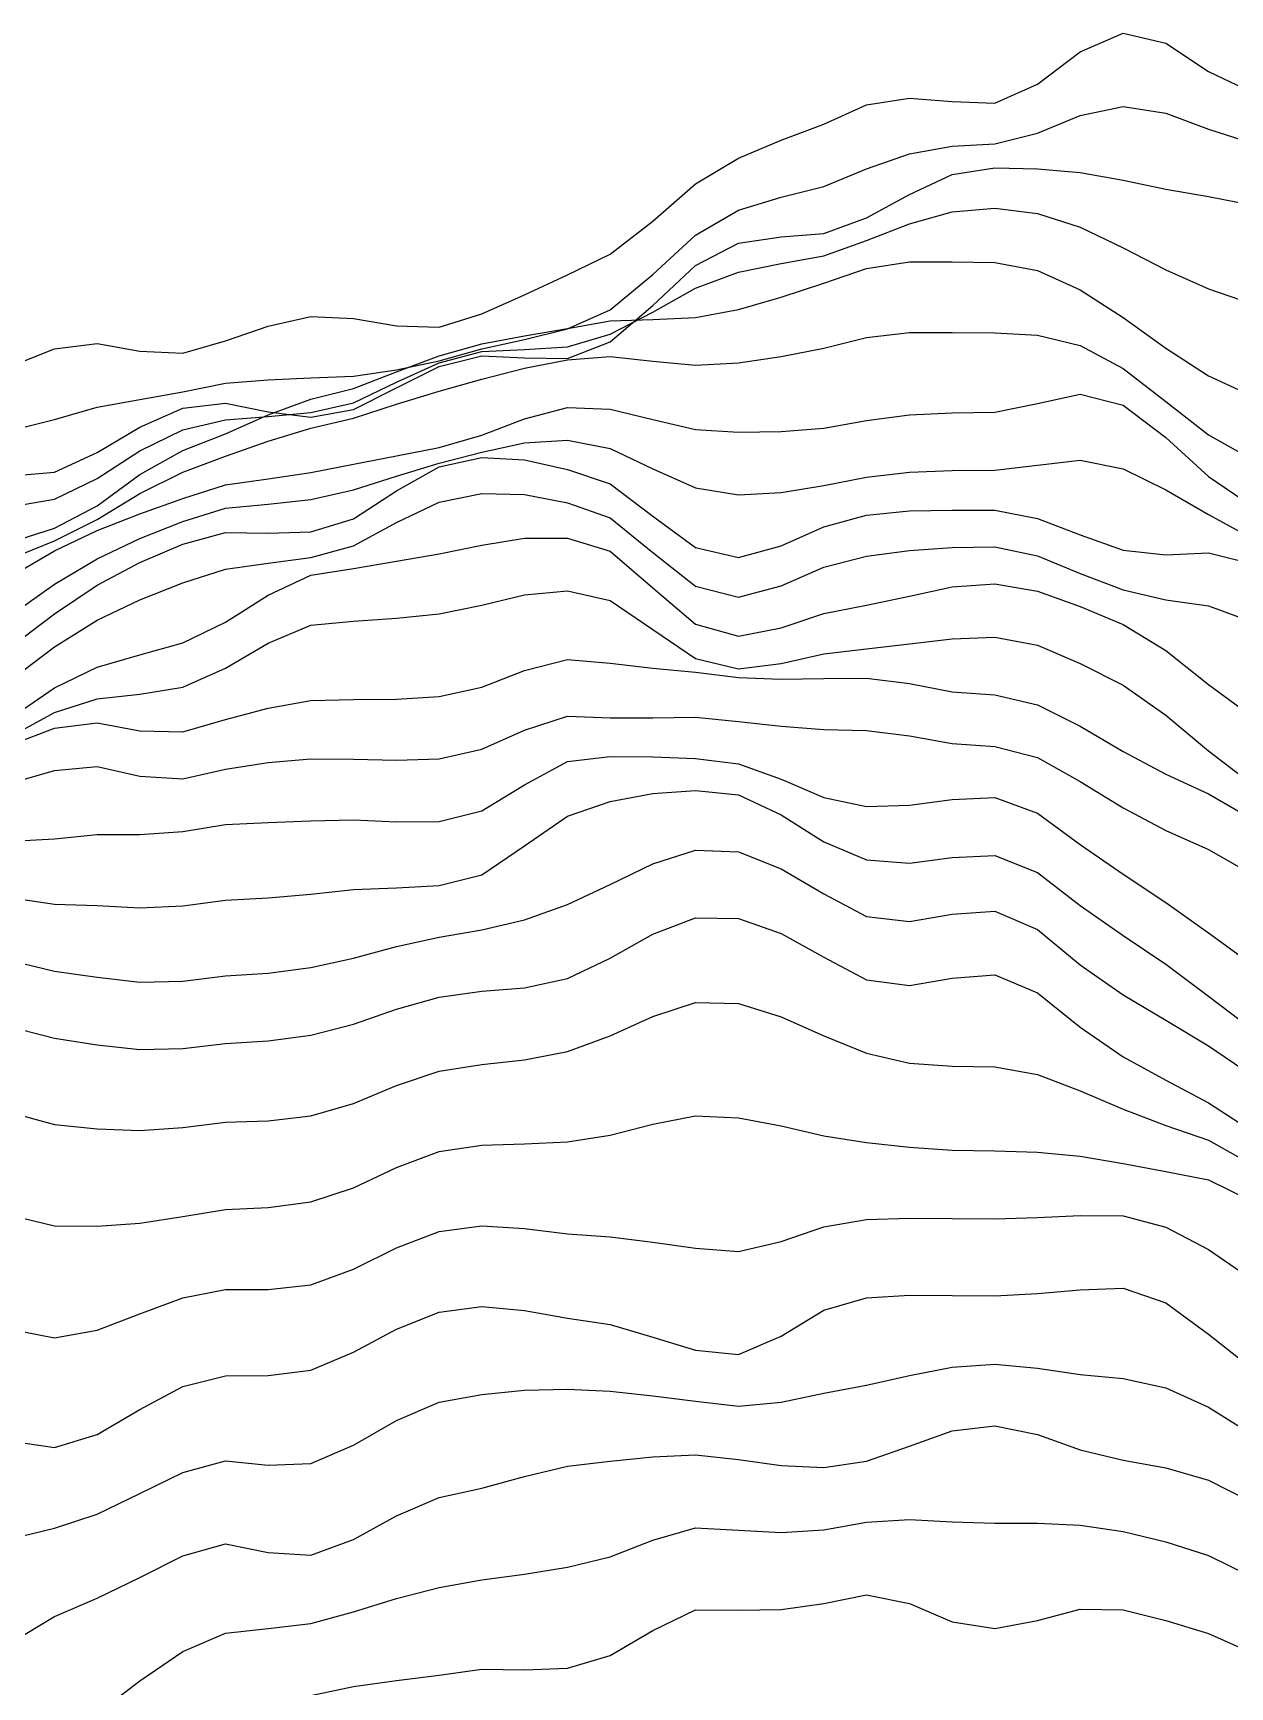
# Model space of a CAD drawing. Header units: metres. Extents: x 0 to 1200, y 54 to 769.
# Drawn here: x 110.4 to 222.7, y 609.6 to 764.9 of the extents above; entities that cross this region are included whole.
import ezdxf

# ---------------------------------------------------------------- set-up
doc = ezdxf.new("R2010")
doc.units = ezdxf.units.M

msp = doc.modelspace()

# ---------------------------------------------------------------- linework, layer by layer
for p, q in [((208.6958, 763.11743), (212.70918, 764.8732)), ((212.70918, 764.8732), (216.72256, 763.9199)), ((204.68242, 760.08203), (208.6958, 763.11743)), ((216.72256, 763.9199), (220.73595, 761.2795)), ((220.73595, 761.2795), (224.74933, 759.35425)), ((200.66904, 758.2942), (204.68242, 760.08203)), ((184.61551, 756.3251), (188.62889, 758.1233)), ((188.62889, 758.1233), (192.64227, 758.76807)), ((192.64227, 758.76807), (196.65565, 758.4367)), ((196.65565, 758.4367), (200.66904, 758.2942)), ((208.6958, 757.1227), (212.70918, 757.9756)), ((212.70918, 757.9756), (216.72256, 757.35406)), ((204.68242, 755.4697), (208.6958, 757.1227)), ((216.72256, 757.35406), (220.73595, 755.84576)), ((180.60213, 754.8286), (184.61551, 756.3251)), ((200.66904, 754.4749), (204.68242, 755.4697)), ((220.73595, 755.84576), (224.74933, 754.55365)), ((176.58875, 753.12164), (180.60213, 754.8286)), ((188.62889, 752.13635), (192.64227, 753.5373)), ((192.64227, 753.5373), (196.65565, 754.2568)), ((196.65565, 754.2568), (200.66904, 754.4749)), ((172.57536, 750.70685), (176.58875, 753.12164)), ((184.61551, 750.45734), (188.62889, 752.13635)), ((196.65565, 751.60114), (200.66904, 752.2148)), ((200.66904, 752.2148), (204.68242, 752.1283)), ((204.68242, 752.1283), (208.6958, 751.7903)), ((208.6958, 751.7903), (212.70918, 751.04926)), ((168.56198, 747.2241), (172.57536, 750.70685)), ((180.60213, 749.47675), (184.61551, 750.45734)), ((192.64227, 749.72174), (196.65565, 751.60114)), ((212.70918, 751.04926), (216.72256, 750.2241)), ((216.72256, 750.2241), (220.73595, 749.53485)), ((176.58875, 748.235), (180.60213, 749.47675)), ((188.62889, 747.5127), (192.64227, 749.72174)), ((220.73595, 749.53485), (224.74933, 748.736)), ((164.5486, 744.10675), (168.56198, 747.2241)), ((172.57536, 745.89545), (176.58875, 748.235)), ((184.61551, 746.0357), (188.62889, 747.5127)), ((192.64227, 746.9575), (196.65565, 748.0805)), ((196.65565, 748.0805), (200.66904, 748.4187)), ((200.66904, 748.4187), (204.68242, 747.9147)), ((204.68242, 747.9147), (208.6958, 746.64026)), ((168.56198, 742.21014), (172.57536, 745.89545)), ((176.58875, 745.15326), (180.60213, 745.73553)), ((180.60213, 745.73553), (184.61551, 746.0357)), ((188.62889, 745.3818), (192.64227, 746.9575)), ((208.6958, 746.64026), (212.70918, 744.7101)), ((160.53522, 742.18115), (164.5486, 744.10675)), ((172.57536, 743.05896), (176.58875, 745.15326)), ((184.61551, 743.93835), (188.62889, 745.3818)), ((212.70918, 744.7101), (216.72256, 742.6312)), ((168.56198, 739.29236), (172.57536, 743.05896)), ((176.58875, 742.42053), (180.60213, 743.2237)), ((180.60213, 743.2237), (184.61551, 743.93835)), ((184.61551, 741.3862), (188.62889, 742.7497)), ((188.62889, 742.7497), (192.64227, 743.3809)), ((192.64227, 743.3809), (196.65565, 743.3931)), ((196.65565, 743.3931), (200.66904, 743.33575)), ((200.66904, 743.33575), (204.68242, 742.5842)), ((204.68242, 742.5842), (208.6958, 740.76416)), ((216.72256, 742.6312), (220.73595, 740.8455)), ((156.52184, 740.2834), (160.53522, 742.18115)), ((164.5486, 738.88965), (168.56198, 742.21014)), ((168.56198, 738.65216), (172.57536, 740.9106)), ((172.57536, 740.9106), (176.58875, 742.42053)), ((180.60213, 740.08594), (184.61551, 741.3862)), ((152.50845, 738.4923), (156.52184, 740.2834)), ((176.58875, 738.9259), (180.60213, 740.08594)), ((208.6958, 740.76416), (212.70918, 738.16406)), ((220.73595, 740.8455), (224.74933, 739.4919)), ((132.44154, 737.3566), (136.45493, 738.2626)), ((136.45493, 738.2626), (140.4683, 738.06824)), ((140.4683, 738.06824), (144.48169, 737.38916)), ((148.49507, 737.24457), (152.50845, 738.4923)), ((160.53522, 737.0999), (164.5486, 738.88965)), ((160.53522, 737.13446), (164.5486, 737.86017)), ((164.5486, 735.8646), (168.56198, 739.29236)), ((164.5486, 736.6102), (168.56198, 738.65216)), ((164.5486, 737.86017), (168.56198, 737.97656)), ((168.56198, 737.97656), (172.57536, 738.1623)), ((172.57536, 738.1623), (176.58875, 738.9259)), ((212.70918, 738.16406), (216.72256, 735.2845)), ((128.42816, 735.97974), (132.44154, 737.3566)), ((144.48169, 737.38916), (148.49507, 737.24457)), ((152.50845, 735.6854), (156.52184, 736.45483)), ((156.52184, 736.45483), (160.53522, 737.13446)), ((156.52184, 736.0844), (160.53522, 737.0999)), ((160.53522, 735.4112), (164.5486, 736.6102)), ((184.61551, 735.2966), (188.62889, 736.2938)), ((188.62889, 736.2938), (192.64227, 736.7633)), ((192.64227, 736.7633), (196.65565, 736.7551)), ((196.65565, 736.7551), (200.66904, 736.7122)), ((200.66904, 736.7122), (204.68242, 736.4884)), ((204.68242, 736.4884), (208.6958, 735.536)), ((108.36125, 733.63257), (112.37463, 735.2202)), ((112.37463, 735.2202), (116.388016, 735.73553)), ((116.388016, 735.73553), (120.4014, 734.99426)), ((120.4014, 734.99426), (124.41478, 734.8)), ((124.41478, 734.8), (128.42816, 735.97974)), ((148.49507, 734.5588), (152.50845, 735.6854)), ((148.49507, 734.0765), (152.50845, 735.2144)), ((148.49507, 733.90076), (152.50845, 734.9577)), ((152.50845, 735.2144), (156.52184, 736.0844)), ((152.50845, 734.9577), (156.52184, 735.1563)), ((156.52184, 735.1563), (160.53522, 735.4112)), ((160.53522, 734.32135), (164.5486, 735.8646)), ((180.60213, 734.50525), (184.61551, 735.2966)), ((208.6958, 735.536), (212.70918, 733.3651)), ((216.72256, 735.2845), (220.73595, 732.6767)), ((140.4683, 732.6669), (144.48169, 733.23346)), ((144.48169, 733.06445), (148.49507, 734.5588)), ((144.48169, 733.23346), (148.49507, 734.0765)), ((144.48169, 732.079), (148.49507, 733.90076)), ((144.48169, 731.5675), (148.49507, 733.5593)), ((148.49507, 733.5593), (152.50845, 734.56256)), ((152.50845, 734.56256), (156.52184, 734.3612)), ((152.50845, 732.3856), (156.52184, 733.4104)), ((156.52184, 734.3612), (160.53522, 734.32135)), ((156.52184, 733.4104), (160.53522, 734.1744)), ((160.53522, 734.1744), (164.5486, 734.4968)), ((164.5486, 734.4968), (168.56198, 734.06995)), ((168.56198, 734.06995), (172.57536, 733.68695)), ((172.57536, 733.68695), (176.58875, 733.90674)), ((176.58875, 733.90674), (180.60213, 734.50525)), ((212.70918, 733.3651), (216.72256, 730.2684)), ((124.41478, 731.18665), (128.42816, 732.0064)), ((128.42816, 732.0064), (132.44154, 732.30426)), ((132.44154, 732.30426), (136.45493, 732.4823)), ((136.45493, 732.4823), (140.4683, 732.6669)), ((140.4683, 731.48517), (144.48169, 733.06445)), ((140.4683, 730.15674), (144.48169, 732.079)), ((140.4683, 729.5154), (144.48169, 731.5675)), ((148.49507, 731.2553), (152.50845, 732.3856)), ((220.73595, 732.6767), (224.74933, 730.8361)), ((116.388016, 729.7342), (120.4014, 730.4638)), ((120.4014, 730.4638), (124.41478, 731.18665)), ((124.41478, 729.6495), (128.42816, 730.1257)), ((128.42816, 730.1257), (132.44154, 729.3114)), ((132.44154, 729.02155), (136.45493, 730.48804)), ((136.45493, 730.48804), (140.4683, 731.48517)), ((136.45493, 729.2415), (140.4683, 730.15674)), ((140.4683, 728.7204), (144.48169, 730.01807)), ((144.48169, 730.01807), (148.49507, 731.2553)), ((200.66904, 729.2611), (204.68242, 730.09186)), ((204.68242, 730.09186), (208.6958, 730.9597)), ((208.6958, 730.9597), (212.70918, 729.93713)), ((216.72256, 730.2684), (220.73595, 727.1471)), ((108.36125, 727.56836), (112.37463, 728.5759)), ((112.37463, 728.5759), (116.388016, 729.7342)), ((120.4014, 727.8706), (124.41478, 729.6495)), ((124.41478, 727.6059), (128.42816, 728.55774)), ((128.42816, 727.2391), (132.44154, 729.02155)), ((128.42816, 728.55774), (132.44154, 728.86993)), ((132.44154, 729.3114), (136.45493, 728.7897)), ((132.44154, 728.86993), (136.45493, 729.2415)), ((136.45493, 728.7897), (140.4683, 729.5154)), ((136.45493, 727.7694), (140.4683, 728.7204)), ((152.50845, 727.125), (156.52184, 728.66)), ((156.52184, 728.66), (160.53522, 729.70447)), ((160.53522, 729.70447), (164.5486, 729.56305)), ((164.5486, 729.56305), (168.56198, 728.56744)), ((168.56198, 728.56744), (172.57536, 727.65594)), ((184.61551, 727.7534), (188.62889, 728.4971)), ((188.62889, 728.4971), (192.64227, 729.0227)), ((192.64227, 729.0227), (196.65565, 729.2067)), ((196.65565, 729.2067), (200.66904, 729.2611)), ((212.70918, 729.93713), (216.72256, 726.8789)), ((116.388016, 725.4907), (120.4014, 727.8706)), ((120.4014, 725.62756), (124.41478, 727.6059)), ((124.41478, 725.6696), (128.42816, 727.2391)), ((132.44154, 726.5574), (136.45493, 727.7694)), ((148.49507, 725.95447), (152.50845, 727.125)), ((172.57536, 727.65594), (176.58875, 727.3911)), ((176.58875, 727.3911), (180.60213, 727.44415)), ((180.60213, 727.44415), (184.61551, 727.7534)), ((220.73595, 727.1471), (224.74933, 724.8959)), ((112.37463, 723.63), (116.388016, 725.4907)), ((116.388016, 723.0261), (120.4014, 725.62756)), ((120.4014, 723.4151), (124.41478, 725.6696)), ((128.42816, 725.1432), (132.44154, 726.5574)), ((144.48169, 725.1665), (148.49507, 725.95447)), ((148.49507, 724.46844), (152.50845, 725.5052)), ((152.50845, 725.5052), (156.52184, 726.3963)), ((156.52184, 726.3963), (160.53522, 726.6522)), ((160.53522, 726.6522), (164.5486, 725.8632)), ((164.5486, 725.8632), (168.56198, 723.95667)), ((216.72256, 726.8789), (220.73595, 723.2268)), ((124.41478, 723.6273), (128.42816, 725.1432)), ((136.45493, 723.619), (140.4683, 724.3994)), ((140.4683, 724.3994), (144.48169, 725.1665)), ((144.48169, 723.26263), (148.49507, 724.46844)), ((144.48169, 721.8794), (148.49507, 724.13983)), ((148.49507, 724.13983), (152.50845, 725.0003)), ((152.50845, 725.0003), (156.52184, 724.7858)), ((156.52184, 724.7858), (160.53522, 723.901)), ((160.53522, 723.901), (164.5486, 722.53687)), ((168.56198, 723.95667), (172.57536, 722.1748)), ((196.65565, 723.78876), (200.66904, 723.8239)), ((200.66904, 723.8239), (204.68242, 724.3078)), ((204.68242, 724.3078), (208.6958, 724.74945)), ((208.6958, 724.74945), (212.70918, 723.9537)), ((212.70918, 723.9537), (216.72256, 721.97473)), ((108.36125, 723.2994), (112.37463, 723.63)), ((112.37463, 721.0936), (116.388016, 723.0261)), ((116.388016, 720.4678), (120.4014, 723.4151)), ((120.4014, 721.64014), (124.41478, 723.6273)), ((124.41478, 721.1638), (128.42816, 722.43567)), ((128.42816, 722.43567), (132.44154, 723.01227)), ((132.44154, 723.01227), (136.45493, 723.619)), ((140.4683, 721.9636), (144.48169, 723.26263)), ((164.5486, 722.53687), (168.56198, 719.4926)), ((180.60213, 721.7291), (184.61551, 722.38763)), ((184.61551, 722.38763), (188.62889, 723.17303)), ((188.62889, 723.17303), (192.64227, 723.63696)), ((192.64227, 723.63696), (196.65565, 723.78876)), ((220.73595, 723.2268), (224.74933, 720.5095)), ((108.36125, 720.41364), (112.37463, 721.0936)), ((116.388016, 719.1983), (120.4014, 721.64014)), ((120.4014, 719.72296), (124.41478, 721.1638)), ((132.44154, 720.62006), (136.45493, 721.05426)), ((136.45493, 721.05426), (140.4683, 721.9636)), ((140.4683, 719.2672), (144.48169, 721.8794)), ((144.48169, 718.90857), (148.49507, 720.8162)), ((148.49507, 720.8162), (152.50845, 721.62384)), ((152.50845, 721.62384), (156.52184, 721.52435)), ((156.52184, 721.52435), (160.53522, 720.7541)), ((160.53522, 720.7541), (164.5486, 719.3495)), ((172.57536, 722.1748), (176.58875, 721.50616)), ((176.58875, 721.50616), (180.60213, 721.7291)), ((216.72256, 721.97473), (220.73595, 719.6699)), ((112.37463, 718.36523), (116.388016, 720.4678)), ((112.37463, 717.19324), (116.388016, 719.1983)), ((116.388016, 718.1658), (120.4014, 719.72296)), ((124.41478, 719.0114), (128.42816, 720.2527)), ((128.42816, 720.2527), (132.44154, 720.62006)), ((136.45493, 718.0273), (140.4683, 719.2672)), ((164.5486, 719.3495), (168.56198, 716.0902)), ((168.56198, 719.4926), (172.57536, 716.5653)), ((184.61551, 718.51526), (188.62889, 719.5975)), ((188.62889, 719.5975), (192.64227, 719.99774)), ((192.64227, 719.99774), (196.65565, 720.0823)), ((196.65565, 720.0823), (200.66904, 720.0639)), ((200.66904, 720.0639), (204.68242, 719.2852)), ((204.68242, 719.2852), (208.6958, 717.7567)), ((220.73595, 719.6699), (224.74933, 717.48315)), ((108.36125, 717.10535), (112.37463, 718.36523)), ((112.37463, 716.2622), (116.388016, 718.1658)), ((120.4014, 717.3923), (124.41478, 719.0114)), ((124.41478, 716.8815), (128.42816, 717.9774)), ((128.42816, 717.9774), (132.44154, 717.919)), ((132.44154, 717.919), (136.45493, 718.0273)), ((140.4683, 716.727), (144.48169, 718.90857)), ((180.60213, 716.7209), (184.61551, 718.51526)), ((208.6958, 717.7567), (212.70918, 716.3243)), ((108.36125, 715.5639), (112.37463, 717.19324)), ((108.36125, 713.9114), (112.37463, 716.2622)), ((116.388016, 715.49066), (120.4014, 717.3923)), ((120.4014, 715.1508), (124.41478, 716.8815)), ((136.45493, 715.6357), (140.4683, 716.727)), ((148.49507, 715.97906), (152.50845, 716.7885)), ((152.50845, 716.7885), (156.52184, 717.42993)), ((156.52184, 717.42993), (160.53522, 717.4239)), ((160.53522, 717.4239), (164.5486, 716.2017)), ((164.5486, 716.2017), (168.56198, 712.7606)), ((168.56198, 716.0902), (172.57536, 712.9295)), ((172.57536, 716.5653), (176.58875, 715.6186)), ((176.58875, 715.6186), (180.60213, 716.7209)), ((188.62889, 715.7607), (192.64227, 716.28094)), ((192.64227, 716.28094), (196.65565, 716.57025)), ((196.65565, 716.57025), (200.66904, 716.6266)), ((200.66904, 716.6266), (204.68242, 715.78625)), ((212.70918, 716.3243), (216.72256, 715.8583)), ((216.72256, 715.8583), (220.73595, 716.04614)), ((220.73595, 716.04614), (224.74933, 715.0483)), ((112.37463, 713.1113), (116.388016, 715.49066)), ((116.388016, 713.01624), (120.4014, 715.1508)), ((124.41478, 713.2316), (128.42816, 714.5237)), ((128.42816, 714.5237), (132.44154, 715.1044)), ((132.44154, 715.1044), (136.45493, 715.6357)), ((136.45493, 713.9678), (140.4683, 714.5992)), ((140.4683, 714.5992), (144.48169, 715.276)), ((144.48169, 715.276), (148.49507, 715.97906)), ((180.60213, 712.97076), (184.61551, 714.7281)), ((184.61551, 714.7281), (188.62889, 715.7607)), ((204.68242, 715.78625), (208.6958, 714.1308)), ((108.36125, 710.27344), (112.37463, 713.1113)), ((112.37463, 710.3471), (116.388016, 713.01624)), ((120.4014, 711.6533), (124.41478, 713.2316)), ((132.44154, 712.0952), (136.45493, 713.9678)), ((172.57536, 712.9295), (176.58875, 711.90283)), ((176.58875, 711.90283), (180.60213, 712.97076)), ((196.65565, 712.8654), (200.66904, 713.1413)), ((200.66904, 713.1413), (204.68242, 712.4717)), ((208.6958, 714.1308), (212.70918, 712.5705)), ((116.388016, 709.74554), (120.4014, 711.6533)), ((128.42816, 709.54), (132.44154, 712.0952)), ((152.50845, 711.1393), (156.52184, 712.1024)), ((156.52184, 712.1024), (160.53522, 712.4931)), ((160.53522, 712.4931), (164.5486, 711.587)), ((164.5486, 711.587), (168.56198, 708.85815)), ((168.56198, 712.7606), (172.57536, 709.3515)), ((188.62889, 711.1579), (192.64227, 712.0013)), ((192.64227, 712.0013), (196.65565, 712.8654)), ((204.68242, 712.4717), (208.6958, 711.01904)), ((212.70918, 712.5705), (216.72256, 711.6557)), ((216.72256, 711.6557), (220.73595, 711.0966)), ((108.36125, 707.28564), (112.37463, 710.3471)), ((140.4683, 709.6276), (144.48169, 709.91626)), ((144.48169, 709.91626), (148.49507, 710.3307)), ((148.49507, 710.3307), (152.50845, 711.1393)), ((180.60213, 709.02405), (184.61551, 710.37085)), ((184.61551, 710.37085), (188.62889, 711.1579)), ((208.6958, 711.01904), (212.70918, 709.3349)), ((220.73595, 711.0966), (224.74933, 709.6052)), ((112.37463, 707.22473), (116.388016, 709.74554)), ((124.41478, 707.604), (128.42816, 709.54)), ((132.44154, 707.5859), (136.45493, 709.2562)), ((136.45493, 709.2562), (140.4683, 709.6276)), ((168.56198, 708.85815), (172.57536, 706.13116)), ((172.57536, 709.3515), (176.58875, 708.2478)), ((176.58875, 708.2478), (180.60213, 709.02405)), ((212.70918, 709.3349), (216.72256, 706.8739)), ((108.36125, 704.20825), (112.37463, 707.22473)), ((120.4014, 706.4843), (124.41478, 707.604)), ((128.42816, 705.2149), (132.44154, 707.5859)), ((184.61551, 706.5781), (188.62889, 707.0426)), ((188.62889, 707.0426), (192.64227, 707.50024)), ((192.64227, 707.50024), (196.65565, 707.99774)), ((196.65565, 707.99774), (200.66904, 708.15045)), ((200.66904, 708.15045), (204.68242, 707.3773)), ((204.68242, 707.3773), (208.6958, 705.66864)), ((216.72256, 706.8739), (220.73595, 703.70654)), ((112.37463, 703.3784), (116.388016, 705.326)), ((116.388016, 705.326), (120.4014, 706.4843)), ((124.41478, 703.4472), (128.42816, 705.2149)), ((156.52184, 705.0197), (160.53522, 706.0537)), ((160.53522, 706.0537), (164.5486, 705.702)), ((164.5486, 705.702), (168.56198, 705.23865)), ((168.56198, 705.23865), (172.57536, 704.8662)), ((172.57536, 706.13116), (176.58875, 705.1674)), ((176.58875, 705.1674), (180.60213, 705.6606)), ((180.60213, 705.6606), (184.61551, 706.5781)), ((208.6958, 705.66864), (212.70918, 703.617)), ((152.50845, 703.4512), (156.52184, 705.0197)), ((172.57536, 704.8662), (176.58875, 704.36725)), ((176.58875, 704.36725), (180.60213, 704.19495)), ((180.60213, 704.19495), (184.61551, 704.24603)), ((184.61551, 704.24603), (188.62889, 704.30536)), ((188.62889, 704.30536), (192.64227, 703.77734)), ((192.64227, 703.77734), (196.65565, 703.0186)), ((212.70918, 703.617), (216.72256, 700.82996)), ((220.73595, 703.70654), (224.74933, 700.7611)), ((108.36125, 700.6315), (112.37463, 703.3784)), ((112.37463, 701.05347), (116.388016, 702.3559)), ((116.388016, 702.3559), (120.4014, 702.78253)), ((120.4014, 702.78253), (124.41478, 703.4472)), ((132.44154, 701.48706), (136.45493, 702.17816)), ((136.45493, 702.17816), (140.4683, 702.293)), ((140.4683, 702.293), (144.48169, 702.32983)), ((144.48169, 702.32983), (148.49507, 702.5654)), ((148.49507, 702.5654), (152.50845, 703.4512)), ((196.65565, 703.0186), (200.66904, 702.72266)), ((200.66904, 702.72266), (204.68242, 701.79254)), ((108.36125, 698.86804), (112.37463, 701.05347)), ((128.42816, 700.41016), (132.44154, 701.48706)), ((156.52184, 699.4048), (160.53522, 700.7135)), ((160.53522, 700.7135), (164.5486, 700.57367)), ((164.5486, 700.57367), (168.56198, 700.55396)), ((168.56198, 700.55396), (172.57536, 700.6158)), ((172.57536, 700.6158), (176.58875, 700.2322)), ((204.68242, 701.79254), (208.6958, 699.7683)), ((216.72256, 700.82996), (220.73595, 697.46875)), ((108.36125, 698.0605), (112.37463, 699.5791)), ((112.37463, 699.5791), (116.388016, 700.10614)), ((116.388016, 700.10614), (120.4014, 699.33734)), ((120.4014, 699.33734), (124.41478, 699.23505)), ((124.41478, 699.23505), (128.42816, 700.41016)), ((152.50845, 697.61426), (156.52184, 699.4048)), ((176.58875, 700.2322), (180.60213, 699.7942)), ((180.60213, 699.7942), (184.61551, 699.4759)), ((184.61551, 699.4759), (188.62889, 699.38684)), ((188.62889, 699.38684), (192.64227, 698.86554)), ((208.6958, 699.7683), (212.70918, 697.4054)), ((148.49507, 696.7218), (152.50845, 697.61426)), ((192.64227, 698.86554), (196.65565, 698.154)), ((196.65565, 698.154), (200.66904, 697.87506)), ((200.66904, 697.87506), (204.68242, 696.8259)), ((212.70918, 697.4054), (216.72256, 695.2605)), ((220.73595, 697.46875), (224.74933, 694.3821)), ((112.37463, 695.6326), (116.388016, 695.9797)), ((116.388016, 695.9797), (120.4014, 695.08704)), ((128.42816, 695.7397), (132.44154, 696.36224)), ((132.44154, 696.36224), (136.45493, 696.7097)), ((136.45493, 696.7097), (140.4683, 696.6951)), ((140.4683, 696.6951), (144.48169, 696.59143)), ((144.48169, 696.59143), (148.49507, 696.7218)), ((156.52184, 694.26825), (160.53522, 696.45264)), ((160.53522, 696.45264), (164.5486, 696.9285)), ((164.5486, 696.9285), (168.56198, 696.9143)), ((168.56198, 696.9143), (172.57536, 696.7404)), ((172.57536, 696.7404), (176.58875, 696.2512)), ((176.58875, 696.2512), (180.60213, 694.80975)), ((204.68242, 696.8259), (208.6958, 694.59595)), ((108.36125, 694.4591), (112.37463, 695.6326)), ((120.4014, 695.08704), (124.41478, 694.8474)), ((124.41478, 694.8474), (128.42816, 695.7397)), ((180.60213, 694.80975), (184.61551, 693.09296)), ((208.6958, 694.59595), (212.70918, 692.11145)), ((216.72256, 695.2605), (220.73595, 693.4258)), ((152.50845, 691.8241), (156.52184, 694.26825)), ((164.5486, 692.7046), (168.56198, 693.4632)), ((168.56198, 693.4632), (172.57536, 693.7494)), ((172.57536, 693.7494), (176.58875, 693.3424)), ((176.58875, 693.3424), (180.60213, 691.4504)), ((184.61551, 693.09296), (188.62889, 692.25104)), ((192.64227, 692.3774), (196.65565, 692.90936)), ((196.65565, 692.90936), (200.66904, 693.09064)), ((200.66904, 693.09064), (204.68242, 691.5993)), ((220.73595, 693.4258), (224.74933, 691.1236)), ((148.49507, 690.83545), (152.50845, 691.8241)), ((156.52184, 688.5303), (160.53522, 691.32324)), ((160.53522, 691.32324), (164.5486, 692.7046)), ((180.60213, 691.4504), (184.61551, 688.9154)), ((188.62889, 692.25104), (192.64227, 692.3774)), ((204.68242, 691.5993), (208.6958, 688.66095)), ((212.70918, 692.11145), (216.72256, 689.973)), ((120.4014, 689.607), (124.41478, 689.9024)), ((124.41478, 689.9024), (128.42816, 690.53534)), ((128.42816, 690.53534), (132.44154, 690.7412)), ((132.44154, 690.7412), (136.45493, 690.89606)), ((136.45493, 690.89606), (140.4683, 690.97546)), ((140.4683, 690.97546), (144.48169, 690.8081)), ((144.48169, 690.8081), (148.49507, 690.83545)), ((216.72256, 689.973), (220.73595, 688.2046)), ((108.36125, 688.9677), (112.37463, 689.1938)), ((112.37463, 689.1938), (116.388016, 689.60706)), ((116.388016, 689.60706), (120.4014, 689.607)), ((152.50845, 685.8305), (156.52184, 688.5303)), ((168.56198, 686.85077), (172.57536, 688.121)), ((172.57536, 688.121), (176.58875, 687.9669)), ((184.61551, 688.9154), (188.62889, 687.2184)), ((208.6958, 688.66095), (212.70918, 685.8906)), ((220.73595, 688.2046), (224.74933, 685.8989)), ((164.5486, 684.9056), (168.56198, 686.85077)), ((176.58875, 687.9669), (180.60213, 686.396)), ((188.62889, 687.2184), (192.64227, 686.9276)), ((192.64227, 686.9276), (196.65565, 687.43475)), ((196.65565, 687.43475), (200.66904, 687.6396)), ((200.66904, 687.6396), (204.68242, 686.0341)), ((148.49507, 684.8039), (152.50845, 685.8305)), ((180.60213, 686.396), (184.61551, 684.03625)), ((204.68242, 686.0341), (208.6958, 682.9271)), ((212.70918, 685.8906), (216.72256, 683.2161)), ((108.36125, 683.6481), (112.37463, 683.07477)), ((124.41478, 682.9151), (128.42816, 683.45056)), ((128.42816, 683.45056), (132.44154, 683.67523)), ((132.44154, 683.67523), (136.45493, 684.0176)), ((136.45493, 684.0176), (140.4683, 684.43994)), ((140.4683, 684.43994), (144.48169, 684.5982)), ((144.48169, 684.5982), (148.49507, 684.8039)), ((160.53522, 683.02106), (164.5486, 684.9056)), ((184.61551, 684.03625), (188.62889, 681.9178)), ((112.37463, 683.07477), (116.388016, 682.93713)), ((116.388016, 682.93713), (120.4014, 682.7208)), ((120.4014, 682.7208), (124.41478, 682.9151)), ((156.52184, 681.6019), (160.53522, 683.02106)), ((188.62889, 681.9178), (192.64227, 681.4462)), ((192.64227, 681.4462), (196.65565, 682.1254)), ((196.65565, 682.1254), (200.66904, 682.416)), ((200.66904, 682.416), (204.68242, 680.67993)), ((208.6958, 682.9271), (212.70918, 680.1349)), ((216.72256, 683.2161), (220.73595, 680.3736)), ((148.49507, 679.97235), (152.50845, 680.6574)), ((152.50845, 680.6574), (156.52184, 681.6019)), ((168.56198, 680.2508), (172.57536, 681.7933)), ((172.57536, 681.7933), (176.58875, 681.7136)), ((176.58875, 681.7136), (180.60213, 680.2972)), ((204.68242, 680.67993), (208.6958, 677.37476)), ((220.73595, 680.3736), (224.74933, 677.4532)), ((140.4683, 678.0017), (144.48169, 679.0848)), ((144.48169, 679.0848), (148.49507, 679.97235)), ((164.5486, 678.0071), (168.56198, 680.2508)), ((180.60213, 680.2972), (184.61551, 678.09125)), ((212.70918, 680.1349), (216.72256, 677.4247)), ((108.36125, 677.7288), (112.37463, 676.7732)), ((136.45493, 677.1103), (140.4683, 678.0017)), ((160.53522, 676.07404), (164.5486, 678.0071)), ((184.61551, 678.09125), (188.62889, 675.9461)), ((208.6958, 677.37476), (212.70918, 674.538)), ((216.72256, 677.4247), (220.73595, 674.42566)), ((112.37463, 676.7732), (116.388016, 676.19745)), ((116.388016, 676.19745), (120.4014, 675.7535)), ((120.4014, 675.7535), (124.41478, 675.8429)), ((124.41478, 675.8429), (128.42816, 676.3308)), ((128.42816, 676.3308), (132.44154, 676.59924)), ((132.44154, 676.59924), (136.45493, 677.1103)), ((156.52184, 675.20734), (160.53522, 676.07404)), ((188.62889, 675.9461), (192.64227, 675.43536)), ((192.64227, 675.43536), (196.65565, 676.1229)), ((196.65565, 676.1229), (200.66904, 676.42145)), ((200.66904, 676.42145), (204.68242, 674.7275)), ((144.48169, 673.2025), (148.49507, 674.3323)), ((148.49507, 674.3323), (152.50845, 674.8978)), ((152.50845, 674.8978), (156.52184, 675.20734)), ((204.68242, 674.7275), (208.6958, 671.501)), ((212.70918, 674.538), (216.72256, 672.175)), ((220.73595, 674.42566), (224.74933, 671.39197)), ((140.4683, 671.801), (144.48169, 673.2025)), ((168.56198, 672.52203), (172.57536, 673.83936)), ((172.57536, 673.83936), (176.58875, 673.7242)), ((176.58875, 673.7242), (180.60213, 672.4894)), ((108.36125, 671.52075), (112.37463, 670.48944)), ((136.45493, 670.7708), (140.4683, 671.801)), ((164.5486, 670.6844), (168.56198, 672.52203)), ((180.60213, 672.4894), (184.61551, 670.6927)), ((208.6958, 671.501), (212.70918, 668.73083)), ((216.72256, 672.175), (220.73595, 669.77014)), ((112.37463, 670.48944), (116.388016, 669.8506)), ((116.388016, 669.8506), (120.4014, 669.4098)), ((120.4014, 669.4098), (124.41478, 669.5115)), ((124.41478, 669.5115), (128.42816, 669.9867)), ((128.42816, 669.9867), (132.44154, 670.23956)), ((132.44154, 670.23956), (136.45493, 670.7708)), ((160.53522, 669.2176), (164.5486, 670.6844)), ((184.61551, 670.6927), (188.62889, 669.0774)), ((220.73595, 669.77014), (224.74933, 667.0389)), ((148.49507, 667.3925), (152.50845, 668.0178)), ((152.50845, 668.0178), (156.52184, 668.4443)), ((156.52184, 668.4443), (160.53522, 669.2176)), ((188.62889, 669.0774), (192.64227, 668.1461)), ((192.64227, 668.1461), (196.65565, 667.85895)), ((212.70918, 668.73083), (216.72256, 666.5336)), ((144.48169, 666.0354), (148.49507, 667.3925)), ((196.65565, 667.85895), (200.66904, 667.8032)), ((200.66904, 667.8032), (204.68242, 667.08344)), ((204.68242, 667.08344), (208.6958, 665.5377)), ((216.72256, 666.5336), (220.73595, 664.3927)), ((140.4683, 664.33685), (144.48169, 666.0354)), ((208.6958, 665.5377), (212.70918, 663.8174)), ((108.36125, 663.4818), (112.37463, 662.359)), ((136.45493, 663.1783), (140.4683, 664.33685)), ((212.70918, 663.8174), (216.72256, 662.28326)), ((220.73595, 664.3927), (224.74933, 661.79663)), ((112.37463, 662.359), (116.388016, 661.9501)), ((116.388016, 661.9501), (120.4014, 661.7966)), ((120.4014, 661.7966), (124.41478, 662.1038)), ((124.41478, 662.1038), (128.42816, 662.60065)), ((128.42816, 662.60065), (132.44154, 662.7235)), ((132.44154, 662.7235), (136.45493, 663.1783)), ((164.5486, 661.3555), (168.56198, 662.394)), ((168.56198, 662.394), (172.57536, 663.2015)), ((172.57536, 663.2015), (176.58875, 663.0106)), ((176.58875, 663.0106), (180.60213, 662.23584)), ((180.60213, 662.23584), (184.61551, 661.3068)), ((216.72256, 662.28326), (220.73595, 660.8875)), ((148.49507, 659.8286), (152.50845, 660.4267)), ((152.50845, 660.4267), (156.52184, 660.57166)), ((156.52184, 660.57166), (160.53522, 660.7441)), ((160.53522, 660.7441), (164.5486, 661.3555)), ((184.61551, 661.3068), (188.62889, 660.68164)), ((188.62889, 660.68164), (192.64227, 660.2386)), ((192.64227, 660.2386), (196.65565, 659.9659)), ((220.73595, 660.8875), (224.74933, 658.6463)), ((144.48169, 658.3342), (148.49507, 659.8286)), ((196.65565, 659.9659), (200.66904, 659.8865)), ((200.66904, 659.8865), (204.68242, 659.78094)), ((204.68242, 659.78094), (208.6958, 659.4004)), ((208.6958, 659.4004), (212.70918, 658.69904)), ((212.70918, 658.69904), (216.72256, 657.9443)), ((140.4683, 656.4325), (144.48169, 658.3342)), ((216.72256, 657.9443), (220.73595, 657.17664)), ((220.73595, 657.17664), (224.74933, 655.203)), ((136.45493, 655.1126), (140.4683, 656.4325)), ((124.41478, 653.7261), (128.42816, 654.3865)), ((128.42816, 654.3865), (132.44154, 654.577)), ((132.44154, 654.577), (136.45493, 655.1126)), ((108.36125, 653.8147), (112.37463, 652.8649)), ((112.37463, 652.8649), (116.388016, 652.8256)), ((116.388016, 652.8256), (120.4014, 653.0943)), ((120.4014, 653.0943), (124.41478, 653.7261)), ((148.49507, 652.33453), (152.50845, 652.86884)), ((152.50845, 652.86884), (156.52184, 652.60474)), ((156.52184, 652.60474), (160.53522, 652.09906)), ((180.60213, 651.377), (184.61551, 652.7699)), ((184.61551, 652.7699), (188.62889, 653.4407)), ((188.62889, 653.4407), (192.64227, 653.5705)), ((192.64227, 653.5705), (196.65565, 653.5293)), ((196.65565, 653.5293), (200.66904, 653.5025)), ((200.66904, 653.5025), (204.68242, 653.6526)), ((204.68242, 653.6526), (208.6958, 653.8326)), ((208.6958, 653.8326), (212.70918, 653.80615)), ((212.70918, 653.80615), (216.72256, 652.7355)), ((216.72256, 652.7355), (220.73595, 650.62134)), ((140.4683, 648.79553), (144.48169, 650.79736)), ((144.48169, 650.79736), (148.49507, 652.33453)), ((160.53522, 652.09906), (164.5486, 651.815)), ((164.5486, 651.815), (168.56198, 651.3093)), ((168.56198, 651.3093), (172.57536, 650.768)), ((176.58875, 650.4427), (180.60213, 651.377)), ((172.57536, 650.768), (176.58875, 650.4427)), ((220.73595, 650.62134), (224.74933, 647.87274)), ((136.45493, 647.3138), (140.4683, 648.79553)), ((124.41478, 646.10425), (128.42816, 646.8892)), ((128.42816, 646.8892), (132.44154, 646.8758)), ((132.44154, 646.8758), (136.45493, 647.3138)), ((188.62889, 646.0899), (192.64227, 646.33813)), ((192.64227, 646.33813), (196.65565, 646.3047)), ((196.65565, 646.3047), (200.66904, 646.272)), ((200.66904, 646.272), (204.68242, 646.49426)), ((204.68242, 646.49426), (208.6958, 646.83856)), ((208.6958, 646.83856), (212.70918, 647.01324)), ((212.70918, 647.01324), (216.72256, 645.63116)), ((116.388016, 643.0658), (120.4014, 644.5974)), ((120.4014, 644.5974), (124.41478, 646.10425)), ((144.48169, 643.1419), (148.49507, 644.7515)), ((148.49507, 644.7515), (152.50845, 645.28455)), ((152.50845, 645.28455), (156.52184, 644.9091)), ((156.52184, 644.9091), (160.53522, 644.1992)), ((180.60213, 642.5017), (184.61551, 644.94495)), ((184.61551, 644.94495), (188.62889, 646.0899)), ((216.72256, 645.63116), (220.73595, 642.68884)), ((108.36125, 643.13495), (112.37463, 642.3466)), ((112.37463, 642.3466), (116.388016, 643.0658)), ((140.4683, 640.9963), (144.48169, 643.1419)), ((160.53522, 644.1992), (164.5486, 643.5957)), ((164.5486, 643.5957), (168.56198, 642.3887)), ((168.56198, 642.3887), (172.57536, 641.1871)), ((176.58875, 640.7696), (180.60213, 642.5017)), ((220.73595, 642.68884), (224.74933, 639.5063)), ((136.45493, 639.3074), (140.4683, 640.9963)), ((172.57536, 641.1871), (176.58875, 640.7696)), ((124.41478, 637.7521), (128.42816, 638.77277)), ((128.42816, 638.77277), (132.44154, 638.7914)), ((132.44154, 638.7914), (136.45493, 639.3074)), ((188.62889, 637.89844), (192.64227, 638.7846)), ((192.64227, 638.7846), (196.65565, 639.5978)), ((196.65565, 639.5978), (200.66904, 639.8546)), ((200.66904, 639.8546), (204.68242, 639.5044)), ((204.68242, 639.5044), (208.6958, 638.8878)), ((208.6958, 638.8878), (212.70918, 638.5243)), ((212.70918, 638.5243), (216.72256, 637.6393)), ((120.4014, 635.61145), (124.41478, 637.7521)), ((148.49507, 636.308), (152.50845, 637.0305)), ((152.50845, 637.0305), (156.52184, 637.4102)), ((156.52184, 637.4102), (160.53522, 637.5014)), ((160.53522, 637.5014), (164.5486, 637.3228)), ((164.5486, 637.3228), (168.56198, 636.8838)), ((168.56198, 636.8838), (172.57536, 636.3814)), ((180.60213, 636.2985), (184.61551, 637.13995)), ((184.61551, 637.13995), (188.62889, 637.89844)), ((216.72256, 637.6393), (220.73595, 635.83636)), ((116.388016, 633.2648), (120.4014, 635.61145)), ((144.48169, 634.569), (148.49507, 636.308)), ((172.57536, 636.3814), (176.58875, 635.93304)), ((176.58875, 635.93304), (180.60213, 636.2985)), ((220.73595, 635.83636), (224.74933, 633.3368)), ((140.4683, 632.272), (144.48169, 634.569)), ((196.65565, 633.60156), (200.66904, 634.07117)), ((200.66904, 634.07117), (204.68242, 633.2526)), ((108.36125, 632.6267), (112.37463, 632.0329)), ((112.37463, 632.0329), (116.388016, 633.2648)), ((136.45493, 630.5511), (140.4683, 632.272)), ((192.64227, 632.1533), (196.65565, 633.60156)), ((204.68242, 633.2526), (208.6958, 631.8072)), ((124.41478, 629.6982), (128.42816, 630.77795)), ((128.42816, 630.77795), (132.44154, 630.37616)), ((160.53522, 630.2704), (164.5486, 630.74866)), ((164.5486, 630.74866), (168.56198, 631.16455)), ((168.56198, 631.16455), (172.57536, 631.3447)), ((172.57536, 631.3447), (176.58875, 630.9101)), ((176.58875, 630.9101), (180.60213, 630.36224)), ((184.61551, 630.1632), (188.62889, 630.7452)), ((188.62889, 630.7452), (192.64227, 632.1533)), ((208.6958, 631.8072), (212.70918, 630.853)), ((212.70918, 630.853), (216.72256, 630.1145)), ((120.4014, 627.70734), (124.41478, 629.6982)), ((132.44154, 630.37616), (136.45493, 630.5511)), ((152.50845, 628.21576), (156.52184, 629.3093)), ((156.52184, 629.3093), (160.53522, 630.2704)), ((180.60213, 630.36224), (184.61551, 630.1632)), ((216.72256, 630.1145), (220.73595, 628.97107)), ((116.388016, 625.77405), (120.4014, 627.70734)), ((148.49507, 627.3296), (152.50845, 628.21576)), ((220.73595, 628.97107), (224.74933, 626.93396)), ((144.48169, 625.60834), (148.49507, 627.3296)), ((108.36125, 623.4891), (112.37463, 624.4558)), ((112.37463, 624.4558), (116.388016, 625.77405)), ((140.4683, 623.41174), (144.48169, 625.60834)), ((168.56198, 623.32294), (172.57536, 624.4961)), ((172.57536, 624.4961), (176.58875, 624.27826)), ((184.61551, 624.2973), (188.62889, 625.02783)), ((188.62889, 625.02783), (192.64227, 625.2767)), ((192.64227, 625.2767), (196.65565, 625.0572)), ((196.65565, 625.0572), (200.66904, 624.9408)), ((200.66904, 624.9408), (204.68242, 624.92944)), ((204.68242, 624.92944), (208.6958, 624.734)), ((208.6958, 624.734), (212.70918, 624.14655)), ((124.41478, 621.8715), (128.42816, 622.9956)), ((128.42816, 622.9956), (132.44154, 622.18054)), ((136.45493, 621.91254), (140.4683, 623.41174)), ((164.5486, 621.77295), (168.56198, 623.32294)), ((176.58875, 624.27826), (180.60213, 624.0589)), ((180.60213, 624.0589), (184.61551, 624.2973)), ((212.70918, 624.14655), (216.72256, 623.1719)), ((216.72256, 623.1719), (220.73595, 621.8946)), ((120.4014, 619.82776), (124.41478, 621.8715)), ((132.44154, 622.18054), (136.45493, 621.91254)), ((160.53522, 620.78735), (164.5486, 621.77295)), ((220.73595, 621.8946), (224.74933, 619.92365)), ((116.388016, 617.8879), (120.4014, 619.82776)), ((152.50845, 619.6063), (156.52184, 620.1516)), ((156.52184, 620.1516), (160.53522, 620.78735)), ((144.48169, 617.8582), (148.49507, 618.89606)), ((148.49507, 618.89606), (152.50845, 619.6063)), ((184.61551, 617.3987), (188.62889, 618.2087)), ((188.62889, 618.2087), (192.64227, 617.3913)), ((112.37463, 616.15295), (116.388016, 617.8879)), ((140.4683, 616.5925), (144.48169, 617.8582)), ((168.56198, 614.8528), (172.57536, 616.78656)), ((172.57536, 616.78656), (176.58875, 616.7536)), ((176.58875, 616.7536), (180.60213, 616.81305)), ((180.60213, 616.81305), (184.61551, 617.3987)), ((192.64227, 617.3913), (196.65565, 615.67566)), ((204.68242, 615.797), (208.6958, 616.84607)), ((208.6958, 616.84607), (212.70918, 616.7798)), ((212.70918, 616.7798), (216.72256, 615.8049)), ((108.36125, 613.7524), (112.37463, 616.15295)), ((132.44154, 615.04193), (136.45493, 615.50977)), ((136.45493, 615.50977), (140.4683, 616.5925)), ((196.65565, 615.67566), (200.66904, 615.03674)), ((200.66904, 615.03674), (204.68242, 615.797)), ((216.72256, 615.8049), (220.73595, 614.5846)), ((124.41478, 612.8741), (128.42816, 614.6041)), ((128.42816, 614.6041), (132.44154, 615.04193)), ((164.5486, 612.5043), (168.56198, 614.8528)), ((220.73595, 614.5846), (224.74933, 612.78094)), ((120.4014, 610.12), (124.41478, 612.8741)), ((160.53522, 611.30255), (164.5486, 612.5043)), ((144.48169, 610.16455), (148.49507, 610.66815)), ((148.49507, 610.66815), (152.50845, 611.20966)), ((152.50845, 611.20966), (156.52184, 611.15375)), ((156.52184, 611.15375), (160.53522, 611.30255)), ((116.388016, 607.0463), (120.4014, 610.12)), ((136.45493, 608.7484), (140.4683, 609.59814)), ((140.4683, 609.59814), (144.48169, 610.16455))]:
    msp.add_line(p, q)

doc.saveas('drawing.dxf')
